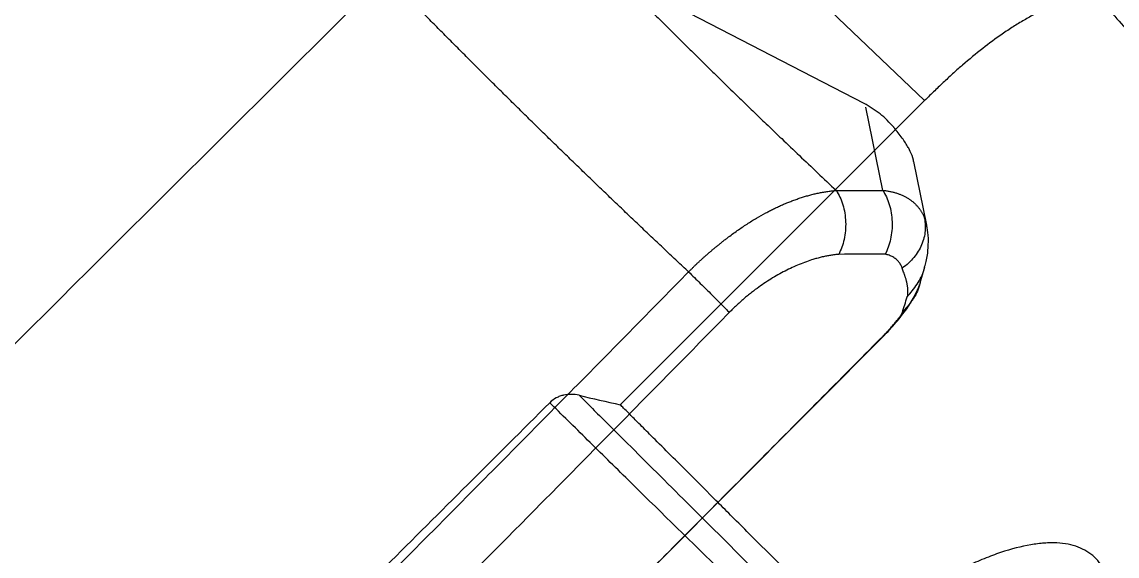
# Model space of a CAD drawing. Header units: inches. Extents: x 0 to 84, y -22 to 124.
# Drawn here: x 10.3 to 18.86, y 74.08 to 78.26 of the extents above; entities that cross this region are included whole.
import ezdxf

# ---------------------------------------------------------------- set-up
doc = ezdxf.new("R2010")
doc.units = ezdxf.units.IN
doc.header["$MEASUREMENT"] = 0
doc.layers.add('1', color=4, linetype='Continuous')

# ---------------------------------------------------------------- blocks, each defined once
blk = doc.blocks.new('2020 HS PILLOW')
at = {"layer": '1', "color": 2}
for p, q in [((-5.8034, -0.0127), (-5.8027, -0.0108)), ((-6.3305, -0.1013), (-6.4452, -0.1647)), ((-6.6848, -0.3827), (-6.9647, -0.8072)), ((-6.6841, -0.3831), (-6.7176, -0.4473)), ((-6.6345, -0.8199), (-6.9998, -1.374)), ((-7.0118, -1.4041), (-6.3581, -3.4563))]:
    blk.add_line(p, q, dxfattribs=at)
at = {"layer": '1', "color": 2, "flags": 128}
for points in [[(-6.3769, -1.0757), (-6.5212, -0.9324), (-6.6345, -0.8199)], [(-7.0014, -0.8843), (-7.0115, -0.9091), (-7.0128, -0.9158)]]:
    blk.add_lwpolyline(points, dxfattribs=at)
at = {"layer": '1', "color": 2}
for points, knots in [([(5.8034, -0.0127), (5.5758, -0.0117), (5.1207, -0.0097), (4.4379, -0.0073), (3.7551, -0.0052), (3.0724, -0.0034), (2.3896, -0.0021), (1.7069, -0.001), (1.0241, -0.0003), (0.3414, 0), (-0.3414, 0), (-1.0241, -0.0003), (-1.7069, -0.001), (-2.3896, -0.0021), (-3.0724, -0.0034), (-3.7551, -0.0052), (-4.4379, -0.0073), (-5.1207, -0.0097), (-5.5758, -0.0117), (-5.8034, -0.0127)], [0, 0, 0, 0, 0.058824, 0.117648, 0.176472, 0.235295, 0.294119, 0.352942, 0.411765, 0.470588, 0.529412, 0.588235, 0.647058, 0.705881, 0.764705, 0.823528, 0.882352, 0.941176, 1, 1, 1, 1]), ([(5.8027, -0.0093), (4.0523, -0.005), (0.1838, 0.0045), (-3.6846, -0.0044), (-5.8027, -0.0093)], [0, 0, 0, 0, 0.452479, 1, 1, 1, 1]), ([(-6.3294, -0.103), (-6.3239, -0.0993), (-6.2827, -0.0719), (-6.193, -0.045), (-6.1086, -0.0391), (-6.067, -0.0362)], [0, 0, 0, 0, 0.072984, 0.542572, 1, 1, 1, 1]), ([(-5.8027, -0.0093), (-5.8297, -0.0097), (-5.8824, -0.0105), (-5.9826, -0.0157), (-6.0994, -0.0281), (-6.2065, -0.0517), (-6.2748, -0.0761), (-6.3056, -0.0893), (-6.3155, -0.0942), (-6.3167, -0.0947)], [0, 0, 0, 0, 0.134155, 0.260922, 0.509099, 0.767284, 0.920658, 0.990549, 1, 1, 1, 1]), ([(-5.8034, -0.0127), (-5.8066, -0.0127), (-5.8131, -0.0127), (-5.8227, -0.0128), (-5.8323, -0.0129), (-5.8418, -0.0131), (-5.8512, -0.0133), (-5.8605, -0.0135), (-5.8698, -0.0138), (-5.879, -0.0141), (-5.8881, -0.0144), (-5.9086, -0.0152), (-5.9394, -0.0168), (-5.9768, -0.0197), (-6.0091, -0.0232), (-6.0301, -0.0264), (-6.0433, -0.0289), (-6.051, -0.0307), (-6.0576, -0.0325), (-6.063, -0.0343), (-6.0657, -0.0356), (-6.067, -0.0362)], [0, 0, 0, 0, 0.02507, 0.049985, 0.074783, 0.099504, 0.124186, 0.148867, 0.173587, 0.198385, 0.223298, 0.248366, 0.368821, 0.491766, 0.615218, 0.740909, 0.792607, 0.844158, 0.895769, 0.947648, 1, 1, 1, 1]), ([(-6.4432, -0.166), (-6.4562, -0.1726), (-6.4996, -0.1944), (-6.5652, -0.248), (-6.6353, -0.3127), (-6.6694, -0.3631), (-6.6841, -0.3847)], [0, 0, 0, 0, 0.1360178, 0.4531227, 0.7648096, 1, 1, 1, 1]), ([(-6.1802, -0.0964), (-6.2218, -0.0997), (-6.306, -0.1063), (-6.3958, -0.1341), (-6.4372, -0.162), (-6.4432, -0.166)], [0, 0, 0, 0, 0.454798, 0.921395, 1, 1, 1, 1]), ([(-6.2796, -0.2181), (-6.2778, -0.2149), (-6.2744, -0.2087), (-6.2695, -0.1999), (-6.2647, -0.192), (-6.2602, -0.1847), (-6.2559, -0.178), (-6.2519, -0.172), (-6.2468, -0.1647), (-6.2408, -0.1564), (-6.2337, -0.147), (-6.2271, -0.139), (-6.22, -0.1309), (-6.2129, -0.1233), (-6.2053, -0.1157), (-6.1982, -0.1092), (-6.1916, -0.1038), (-6.1856, -0.0994), (-6.182, -0.0974), (-6.1802, -0.0964)], [0, 0, 0, 0, 0.048239, 0.094105, 0.137612, 0.178773, 0.217603, 0.254119, 0.288334, 0.355559, 0.417313, 0.487162, 0.539223, 0.617936, 0.695814, 0.772891, 0.849237, 0.924916, 1, 1, 1, 1]), ([(-6.2796, -0.2181), (-6.2856, -0.2294), (-6.2969, -0.2506), (-6.3072, -0.2718), (-6.312, -0.2817)], [0, 0, 0, 0, 0.535521, 1, 1, 1, 1]), ([(-6.7176, -0.4473), (-6.6981, -0.4152), (-6.6735, -0.3865), (-6.6164, -0.3383), (-6.5838, -0.3187), (-6.5132, -0.2898), (-6.4752, -0.2806), (-6.3957, -0.2731), (-6.3542, -0.2747), (-6.312, -0.2817)], [0, 0, 0, 0, 0.25, 0.25, 0.5, 0.5, 0.75, 0.75, 1, 1, 1, 1]), ([(-6.312, -0.2817), (-6.3131, -0.2841), (-6.3154, -0.2891), (-6.3183, -0.2965), (-6.3208, -0.304), (-6.323, -0.3115), (-6.3247, -0.3191), (-6.3261, -0.3268), (-6.3271, -0.3345), (-6.3277, -0.3422), (-6.3279, -0.35), (-6.3278, -0.3579), (-6.327, -0.3681), (-6.3253, -0.3807), (-6.3219, -0.3954), (-6.3171, -0.4101), (-6.311, -0.4247), (-6.3036, -0.4392), (-6.2976, -0.4488), (-6.2946, -0.4535)], [0, 0, 0, 0, 0.043075, 0.086204, 0.129425, 0.172775, 0.216288, 0.260003, 0.303954, 0.348175, 0.392703, 0.437569, 0.482807, 0.568238, 0.653695, 0.73939, 0.825535, 0.912337, 1, 1, 1, 1]), ([(-6.6345, -0.8199), (-6.6375, -0.8162), (-6.6434, -0.8089), (-6.6518, -0.7979), (-6.6599, -0.7868), (-6.6675, -0.7757), (-6.6747, -0.7646), (-6.6815, -0.7534), (-6.6879, -0.7423), (-6.6939, -0.7311), (-6.6996, -0.72), (-6.7048, -0.7089), (-6.7096, -0.6978), (-6.7141, -0.6867), (-6.7182, -0.6756), (-6.7218, -0.6646), (-6.7252, -0.6536), (-6.7281, -0.6426), (-6.7307, -0.6317), (-6.7329, -0.6208), (-6.7347, -0.61), (-6.7362, -0.5992), (-6.7373, -0.5886), (-6.738, -0.5779), (-6.7384, -0.5674), (-6.7385, -0.5569), (-6.7382, -0.5465), (-6.7376, -0.5362), (-6.7367, -0.5259), (-6.7354, -0.5158), (-6.7338, -0.5057), (-6.7319, -0.4957), (-6.7296, -0.4858), (-6.7271, -0.476), (-6.7242, -0.4663), (-6.7211, -0.4568), (-6.7188, -0.4504), (-6.7176, -0.4473)], [0, 0, 0, 0, 0.031376, 0.062576, 0.093602, 0.124453, 0.155132, 0.185639, 0.215975, 0.24614, 0.276136, 0.305964, 0.335624, 0.365117, 0.394446, 0.423609, 0.452609, 0.481447, 0.510123, 0.538639, 0.566995, 0.595193, 0.623235, 0.65112, 0.678851, 0.706428, 0.733853, 0.761126, 0.78825, 0.815225, 0.842053, 0.868735, 0.895272, 0.921665, 0.947917, 0.974028, 1, 1, 1, 1]), ([(-6.6345, -0.8199), (-6.6264, -0.7833), (-6.6122, -0.7442), (-6.5812, -0.6863), (-6.5693, -0.6671), (-6.5428, -0.6299), (-6.5281, -0.6119), (-6.4964, -0.5778), (-6.4795, -0.5617), (-6.4441, -0.5322), (-6.4258, -0.5188), (-6.3697, -0.4829), (-6.3312, -0.4652), (-6.2946, -0.4535)], [0, 0, 0, 0, 0.25, 0.25, 0.375, 0.375, 0.5, 0.5, 0.625, 0.625, 0.75, 0.75, 1, 1, 1, 1]), ([(-6.3769, -1.0757), (-6.3688, -1.0391), (-6.3545, -1.0001), (-6.3236, -0.9422), (-6.3117, -0.923), (-6.2851, -0.8858), (-6.2704, -0.8678), (-6.2387, -0.8337), (-6.2218, -0.8177), (-6.1864, -0.7882), (-6.168, -0.7747), (-6.1119, -0.7389), (-6.0734, -0.7212), (-6.0368, -0.7096)], [0, 0, 0, 0, 0.25, 0.25, 0.375, 0.375, 0.5, 0.5, 0.625, 0.625, 0.75, 0.75, 1, 1, 1, 1]), ([(-6.0368, -0.7096), (-6.0328, -0.7129), (-6.0248, -0.7196), (-6.0123, -0.7295), (-5.9996, -0.7392), (-5.9866, -0.7488), (-5.9733, -0.7582), (-5.9597, -0.7675), (-5.9458, -0.7766), (-5.9315, -0.7856), (-5.917, -0.7945), (-5.9022, -0.8032), (-5.8871, -0.8118), (-5.8717, -0.8202), (-5.8277, -0.8433), (-5.7511, -0.8785), (-5.6348, -0.9199), (-5.5113, -0.9529), (-5.412, -0.9712), (-5.3425, -0.9804), (-5.304, -0.9847), (-5.2654, -0.9881), (-5.2268, -0.9906), (-5.1881, -0.9923), (-5.1493, -0.9932), (-5.1234, -0.993), (-5.1105, -0.9929)], [0, 0, 0, 0, 0.019849, 0.039658, 0.059434, 0.079184, 0.098913, 0.118627, 0.138334, 0.158039, 0.177748, 0.197468, 0.217205, 0.236965, 0.256754, 0.383221, 0.508368, 0.63284, 0.755204, 0.790767, 0.826041, 0.861081, 0.895941, 0.930676, 0.965344, 1, 1, 1, 1]), ([(-6.9637, -0.8079), (-6.9664, -0.8113), (-6.9855, -0.8353), (-6.994, -0.8617), (-7.0014, -0.8843)], [0, 0, 0, 0, 0.141502, 1, 1, 1, 1]), ([(-7.0128, -0.9158), (-7.0191, -0.9426), (-7.0316, -0.9958), (-7.0396, -1.0713), (-7.0435, -1.1087)], [0, 0, 0, 0, 0.504529, 1, 1, 1, 1]), ([(-5.1101, -1.4421), (-5.1106, -1.4005), (-5.1111, -1.3571), (-5.1117, -1.2706), (-5.1118, -1.2277), (-5.1119, -1.1472), (-5.1118, -1.1098), (-5.1113, -1.0441), (-5.111, -1.0158), (-5.1105, -0.9929)], [0, 0, 0, 0, 0.25, 0.25, 0.5, 0.5, 0.75, 0.75, 1, 1, 1, 1]), ([(-5.1105, -0.9929), (-5.0125, -0.992), (-4.8162, -0.9901), (-4.5213, -0.9874), (-4.2256, -0.9849), (-3.929, -0.9826), (-3.6317, -0.9804), (-3.3335, -0.9784), (-3.0345, -0.9766), (-2.7347, -0.9749), (-2.4341, -0.9734), (-2.1327, -0.9721), (-1.8304, -0.9709), (-1.5274, -0.9699), (-1.2235, -0.9691), (-0.9188, -0.9685), (-0.6132, -0.968), (-0.3069, -0.9677), (0.0908, -0.9676), (0.5785, -0.9679), (1.1551, -0.9689), (1.7288, -0.9705), (2.2996, -0.9727), (2.8674, -0.9755), (3.4323, -0.979), (3.9943, -0.983), (4.5534, -0.9876), (4.9251, -0.9912), (5.1105, -0.9929)], [0, 0, 0, 0, 0.028776, 0.057631, 0.086566, 0.11558, 0.144673, 0.173846, 0.203098, 0.232429, 0.26184, 0.291331, 0.320902, 0.350552, 0.380282, 0.410091, 0.439981, 0.46995, 0.5, 0.556693, 0.613101, 0.669223, 0.725062, 0.780616, 0.835887, 0.890874, 0.945579, 1, 1, 1, 1]), ([(-7.0435, -1.1085), (-7.0456, -1.1585), (-7.0499, -1.258), (-7.0245, -1.3554), (-7.0119, -1.4038)], [0, 0, 0, 0, 0.502463, 1, 1, 1, 1]), ([(-5.1101, -1.442), (-5.118, -1.4421), (-5.1338, -1.4422), (-5.1576, -1.4422), (-5.1816, -1.4419), (-5.2059, -1.4413), (-5.2304, -1.4405), (-5.2552, -1.4395), (-5.2801, -1.4383), (-5.3053, -1.4367), (-5.3306, -1.435), (-5.3561, -1.433), (-5.3819, -1.4308), (-5.4077, -1.4283), (-5.4337, -1.4255), (-5.4598, -1.4225), (-5.4861, -1.4193), (-5.5358, -1.4127), (-5.6072, -1.4018), (-5.6976, -1.3846), (-5.7829, -1.365), (-5.848, -1.3469), (-5.8957, -1.332), (-5.9282, -1.3211), (-5.9607, -1.3096), (-5.9932, -1.2974), (-6.0255, -1.2845), (-6.0576, -1.2709), (-6.0895, -1.2566), (-6.121, -1.2416), (-6.1522, -1.2259), (-6.1828, -1.2095), (-6.2129, -1.1925), (-6.2423, -1.1747), (-6.271, -1.1563), (-6.299, -1.1372), (-6.326, -1.1173), (-6.3522, -1.0969), (-6.3687, -1.0828), (-6.3769, -1.0757)], [0, 0, 0, 0, 0.015046, 0.030262, 0.045649, 0.061207, 0.076938, 0.092841, 0.108917, 0.125166, 0.141587, 0.158181, 0.174947, 0.191885, 0.208994, 0.226272, 0.243719, 0.261334, 0.325871, 0.38892, 0.450368, 0.510128, 0.535099, 0.560601, 0.586626, 0.613167, 0.640216, 0.667762, 0.695796, 0.724306, 0.75328, 0.782703, 0.812563, 0.842844, 0.873531, 0.904607, 0.936056, 0.967859, 1, 1, 1, 1]), ([(-6.3461, -3.4261), (-6.346, -3.3869), (-6.3457, -3.3087), (-6.3455, -3.1913), (-6.3455, -3.0739), (-6.3457, -2.9566), (-6.3462, -2.8392), (-6.3468, -2.7218), (-6.3476, -2.6045), (-6.3487, -2.4871), (-6.3499, -2.3698), (-6.3515, -2.2421), (-6.3534, -2.105), (-6.3558, -1.9584), (-6.3585, -1.8119), (-6.3619, -1.6502), (-6.3661, -1.4717), (-6.3712, -1.2755), (-6.375, -1.1429), (-6.3769, -1.0757)], [0, 0, 0, 0, 0.050086, 0.100152, 0.150197, 0.200224, 0.250231, 0.30022, 0.350192, 0.400146, 0.450084, 0.500006, 0.563112, 0.625003, 0.68697, 0.750001, 0.831127, 0.914459, 1, 1, 1, 1]), ([(5.1101, -1.4421), (5.0128, -1.4412), (4.8181, -1.4394), (4.5261, -1.4369), (4.2341, -1.4345), (3.9421, -1.4324), (3.6501, -1.4303), (3.3581, -1.4285), (3.0661, -1.4267), (2.7741, -1.4252), (2.4821, -1.4238), (2.1901, -1.4225), (1.8981, -1.4214), (1.606, -1.4205), (1.314, -1.4197), (1.022, -1.4191), (0.73, -1.4186), (0.438, -1.4183), (0.146, -1.4182), (-0.146, -1.4182), (-0.438, -1.4183), (-0.73, -1.4186), (-1.022, -1.4191), (-1.314, -1.4197), (-1.606, -1.4205), (-1.8981, -1.4214), (-2.1901, -1.4225), (-2.4821, -1.4238), (-2.7741, -1.4252), (-3.0661, -1.4267), (-3.3581, -1.4285), (-3.6501, -1.4303), (-3.9421, -1.4324), (-4.2341, -1.4345), (-4.5261, -1.4369), (-4.8181, -1.4394), (-5.0128, -1.4412), (-5.1101, -1.4421)], [0, 0, 0, 0, 0.028576, 0.05715, 0.085725, 0.114298, 0.142871, 0.171443, 0.200015, 0.228587, 0.257158, 0.285728, 0.314298, 0.342868, 0.371438, 0.400008, 0.428577, 0.457146, 0.485715, 0.514285, 0.542854, 0.571423, 0.599992, 0.628562, 0.657132, 0.685702, 0.714272, 0.742842, 0.771413, 0.799985, 0.828557, 0.857129, 0.885702, 0.914275, 0.94285, 0.971424, 1, 1, 1, 1]), ([(-5.1101, -1.4421), (-5.1088, -1.4831), (-5.1062, -1.5652), (-5.1025, -1.6883), (-5.0991, -1.8115), (-5.0958, -1.9347), (-5.0928, -2.0579), (-5.0899, -2.1812), (-5.0873, -2.3045), (-5.0849, -2.4279), (-5.0826, -2.5513), (-5.0806, -2.6747), (-5.0788, -2.7982), (-5.0772, -2.9217), (-5.0759, -3.0452), (-5.0747, -3.1687), (-5.0737, -3.2923), (-5.073, -3.4159), (-5.0724, -3.5395), (-5.0721, -3.6631), (-5.072, -3.7867), (-5.0721, -3.9103), (-5.0724, -4.034), (-5.0729, -4.1577), (-5.0736, -4.2813), (-5.0745, -4.405), (-5.0756, -4.5287), (-5.0765, -4.6111), (-5.077, -4.6524)], [0, 0, 0, 0, 0.038206, 0.076434, 0.114683, 0.152953, 0.191244, 0.229555, 0.267888, 0.306241, 0.344615, 0.383009, 0.421424, 0.459859, 0.498313, 0.536788, 0.575283, 0.613797, 0.652331, 0.690885, 0.729458, 0.76805, 0.806661, 0.845291, 0.883941, 0.922608, 0.961295, 1, 1, 1, 1]), ([(-5.0772, -4.7582), (-3.4112, -4.7633), (-0.0264, -4.7735), (3.3584, -4.7634), (5.0772, -4.7582)], [0, 0, 0, 0, 0.492188, 1, 1, 1, 1])]:
    blk.add_open_spline(points, degree=3, knots=knots, dxfattribs=at)
for points in [[(-6.067, -0.0362), (-6.1047, -0.0559), (-6.1425, -0.0759), (-6.1802, -0.0964)], [(-6.2946, -0.4535), (-6.2086, -0.5388), (-6.1227, -0.6242), (-6.0368, -0.7096)]]:
    blk.add_open_spline(points, degree=3, dxfattribs=at)
blk = doc.blocks.new('2020 RELAY')
at = {"layer": '1', "color": 3, "linetype": 'Continuous', "lineweight": 25}
for p, q in [((13.0082, 81.2967), (17.3565, 77.1409)), ((17.3566, 77.1408), (14.9773, 74.7615))]:
    blk.add_line(p, q, dxfattribs=at)
for points, knots in [([(18.6737, 77.9876), (18.6655, 77.9858), (18.649, 77.9821), (18.6244, 77.9761), (18.5997, 77.9697), (18.575, 77.9629), (18.5504, 77.9556), (18.5257, 77.9479), (18.5009, 77.9398), (18.4762, 77.9313), (18.4515, 77.9223), (18.4267, 77.9129), (18.402, 77.9031), (18.3772, 77.8929), (18.3524, 77.8822), (18.3276, 77.8711), (18.2827, 77.8503), (18.2176, 77.8177), (18.1328, 77.7706), (18.0476, 77.7185), (17.9388, 77.6462), (17.8057, 77.5476), (17.6807, 77.444), (17.5819, 77.3564), (17.5092, 77.2893), (17.4335, 77.2172), (17.3826, 77.1668), (17.3565, 77.1409)], [0, 0, 0, 0, 0.015907, 0.031885, 0.047937, 0.064068, 0.080281, 0.09658, 0.112967, 0.129447, 0.146023, 0.162698, 0.179474, 0.196356, 0.213346, 0.230448, 0.247665, 0.306971, 0.368015, 0.430883, 0.495658, 0.614978, 0.743611, 0.802299, 0.864603, 0.930509, 1, 1, 1, 1]), ([(18.6737, 77.9876), (18.7184, 77.9379), (18.8088, 77.8373), (18.8993, 77.7364), (18.945, 77.6855)], [0, 0, 0, 0, 0.4946479, 1, 1, 1, 1]), ([(14.6551, 74.836), (14.6356, 74.8405), (14.6158, 74.843), (14.5756, 74.8437), (14.5549, 74.8416), (14.5249, 74.8348), (14.5151, 74.8318), (14.4956, 74.8246), (14.4859, 74.8202), (14.4584, 74.8053), (14.4416, 74.793), (14.4265, 74.7779)], [0, 0, 0, 0, 0.25, 0.25, 0.5, 0.5, 0.625, 0.625, 0.75, 0.75, 1, 1, 1, 1]), ([(14.6551, 74.836), (14.6899, 74.8015), (14.7249, 74.7667), (14.7959, 74.6962), (14.8318, 74.6605), (14.9406, 74.5523), (15.0146, 74.4787), (15.241, 74.2534), (15.3976, 74.0973), (15.7218, 73.7737), (15.8893, 73.6062), (16.2345, 73.2603), (16.4121, 73.0819), (16.5943, 72.8984)], [0, 0, 0, 0, 0.0625, 0.0625, 0.125, 0.125, 0.25, 0.25, 0.5, 0.5, 0.75, 0.75, 1, 1, 1, 1]), ([(9.3027, 69.6565), (10.1557, 70.511), (11.0091, 71.3651), (12.2901, 72.6455), (12.7172, 73.0721), (13.5717, 73.9252), (13.999, 74.3516), (14.4265, 74.7779)], [0, 0, 0, 0, 0.5, 0.5, 0.75, 0.75, 1, 1, 1, 1]), ([(15.7753, 73.4514), (15.5334, 73.6883), (15.3022, 73.9154), (14.9725, 74.2397), (14.8655, 74.3451), (14.7093, 74.499), (14.658, 74.5496), (14.5569, 74.6494), (14.507, 74.6985), (14.4579, 74.7469)], [0, 0, 0, 0, 0.5, 0.5, 0.75, 0.75, 0.875, 0.875, 1, 1, 1, 1]), ([(15.0026, 74.7362), (14.9941, 74.7447), (14.9856, 74.7532), (14.9771, 74.7616), (14.9771, 74.7616)], [0.993973878, 0.993973878, 0.993973878, 0.993973878, 1, 1.000000721, 1.000000721, 1.000000721, 1.000000721]), ([(15.2065, 74.5323), (15.1743, 74.5645), (15.1194, 74.6194), (15.0518, 74.687), (15.0161, 74.7227), (15.0026, 74.7362)], [0.94701201, 0.94701201, 0.94701201, 0.94701201, 0.96875, 0.984375, 0.99397388, 0.99397388, 0.99397388, 0.99397388]), ([(15.7255, 74.0133), (15.6616, 74.0772), (15.5486, 74.1902), (15.3904, 74.3484), (15.2813, 74.4575), (15.2206, 74.5182), (15.2065, 74.5323)], [0.8356895, 0.8356895, 0.8356895, 0.8356895, 0.875, 0.90625, 0.9375, 0.947012, 0.947012, 0.947012, 0.947012]), ([(15.9672, 73.7716), (15.9242, 73.8145), (15.843, 73.8958), (15.7632, 73.9756), (15.7255, 74.0133)], [0.78702912, 0.78702912, 0.78702912, 0.78702912, 0.8125, 0.83568953, 0.83568953, 0.83568953, 0.83568953]), ([(16.7974, 72.9414), (16.5762, 73.1626), (16.2958, 73.4429), (16.0296, 73.7092), (15.9672, 73.7716)], [0.6311306, 0.6311306, 0.6311306, 0.6311306, 0.75, 0.7870291, 0.7870291, 0.7870291, 0.7870291]), ([(18.0267, 71.7121), (18.1084, 71.8126), (18.1848, 71.9127), (18.2915, 72.0623), (18.3258, 72.1121), (18.3914, 72.2113), (18.4225, 72.2602), (18.5102, 72.4045), (18.5617, 72.4978), (18.6281, 72.6333), (18.6484, 72.6777), (18.6761, 72.7433), (18.6849, 72.765), (18.7015, 72.8078), (18.7092, 72.8289), (18.7454, 72.9326), (18.7659, 73.0103), (18.7853, 73.1191), (18.7899, 73.1541), (18.7943, 73.2045), (18.7953, 73.221), (18.7964, 73.2533), (18.7965, 73.2691), (18.7945, 73.3457), (18.785, 73.4001), (18.748, 73.4953), (18.7206, 73.5362), (18.6756, 73.5785), (18.6661, 73.5865), (18.6462, 73.6015), (18.6359, 73.6085), (18.6035, 73.628), (18.5804, 73.6391), (18.5068, 73.6668), (18.4518, 73.6777), (18.3742, 73.6815), (18.3582, 73.6817), (18.3256, 73.6813), (18.3089, 73.6805), (18.258, 73.6769), (18.2226, 73.6725), (18.1128, 73.6536), (18.0344, 73.6335), (17.9299, 73.5986), (17.9087, 73.5912), (17.8656, 73.5753), (17.8436, 73.5668), (17.7772, 73.5401), (17.7322, 73.5205), (17.5949, 73.4567), (17.5005, 73.4074), (17.3545, 73.3233), (17.3051, 73.2936), (17.2298, 73.2464), (17.2045, 73.2301), (17.1538, 73.1971), (17.1285, 73.1802), (17.0016, 73.0943), (16.8997, 73.0204), (16.7974, 72.9414)], [0, 0, 0, 0, 0.0625, 0.0625, 0.09375, 0.09375, 0.125, 0.125, 0.1875, 0.1875, 0.21875, 0.21875, 0.234375, 0.234375, 0.25, 0.25, 0.3125, 0.3125, 0.34375, 0.34375, 0.359375, 0.359375, 0.375, 0.375, 0.4375, 0.4375, 0.5, 0.5, 0.515625, 0.515625, 0.53125, 0.53125, 0.5625, 0.5625, 0.625, 0.625, 0.640625, 0.640625, 0.65625, 0.65625, 0.6875, 0.6875, 0.75, 0.75, 0.765625, 0.765625, 0.78125, 0.78125, 0.8125, 0.8125, 0.875, 0.875, 0.90625, 0.90625, 0.921875, 0.921875, 0.9375, 0.9375, 1, 1, 1, 1])]:
    blk.add_open_spline(points, degree=3, knots=knots, dxfattribs=at)
for points in [[(14.6551, 74.836), (14.7624, 74.811), (14.8697, 74.7863), (14.9771, 74.7616)], [(14.4579, 74.7469), (14.4474, 74.7573), (14.4369, 74.7676), (14.4265, 74.7779)]]:
    blk.add_open_spline(points, degree=3, dxfattribs=at)
at = {"layer": '1', "color": 3, "rotation": 224.9999999999999}
blk.add_blockref('2020 HS PILLOW', (12.9179, 71.168), dxfattribs=at)

msp = doc.modelspace()

# ---------------------------------------------------------------- block references
msp.add_blockref('2020 RELAY', (0, 0.5))

doc.saveas('drawing.dxf')
